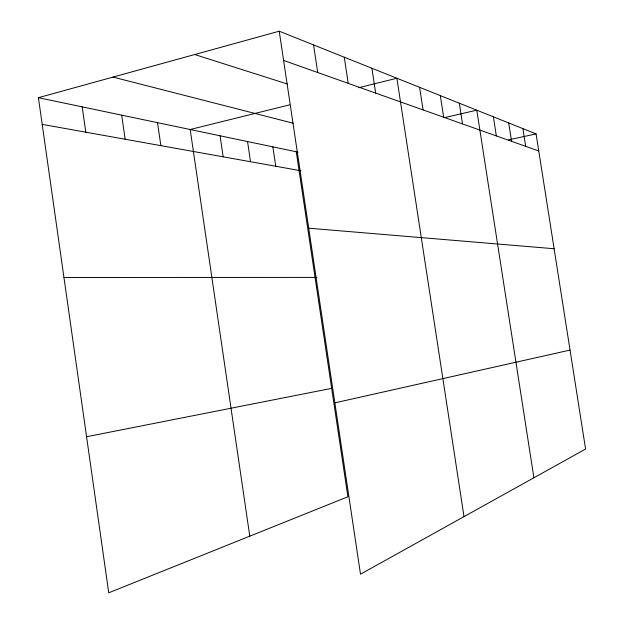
<?xml version="1.0" encoding="UTF-8"?>
<svg xmlns="http://www.w3.org/2000/svg" width="624" height="624" viewBox="0 0 624 624"><rect width="100%" height="100%" fill="white"/><g stroke="black" fill="none" stroke-linecap="round" stroke-linejoin="round"><path stroke-width="0.94" d="M296.252 151.757L347.896 496.766L108.74 592.8L38.415 97.687L279.217 31.2L536.078 133.895L585.585 449.038L360.508 574.181L279.217 31.2M289.622 104.848L190.187 129.511L249.779 536.164M358.706 87.719L396.887 78.242L464.006 516.641M445.372 117.421L476.783 110.191L533.902 477.773M334.862 402.862L570.04 350.08M508.529 139.893L536.078 133.895M86.572 436.738L331.672 388.354M63.952 277.485L316.953 277.407M308.708 228.197L554.12 248.734M42.206 124.371L300.901 170.765M38.415 97.687L298.116 152.147M113.014 77.087L293.14 123.217M194.735 54.53L287.414 84.022M283.592 60.427L538.754 150.969M522.889 128.622L525.658 146.32M508.693 122.944L511.563 141.32M493.373 116.821L496.345 135.915M459.311 103.202L462.524 123.911M440.318 95.612L443.656 117.218M419.593 87.321L423.072 109.918M371.904 68.258L375.687 93.101M344.269 57.213L348.239 83.359M313.56 44.928L317.717 72.532M272.852 146.851L275.738 166.249M247.541 141.539L250.528 161.733M220.077 135.782L223.181 156.827M157.521 122.663L160.867 145.649M121.68 115.144L125.159 139.246M82.173 106.86L85.808 132.187"/></g></svg>
